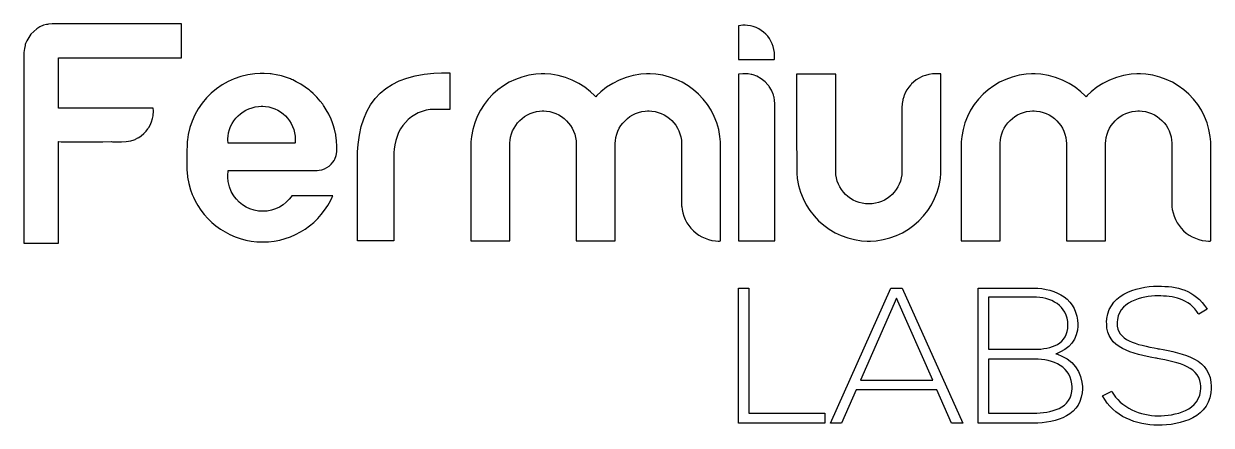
# Model space of a CAD drawing. Extents: x 0 to 139, y 0 to 53.
# Drawn here: x 65.3 to 138.9, y 0 to 24.8 of the extents above; entities that cross this region are included whole.
import ezdxf

# ---------------------------------------------------------------- set-up
doc = ezdxf.new("R2010")
doc.units = 0
doc.layers.get('0').update_dxf_attribs({"linetype": 'CONTINUOUS'})

msp = doc.modelspace()

# ---------------------------------------------------------------- linework, layer by layer
at = {"color": 0}
for points in [[(67.4772, 20.2701), (67.4772, 22.7296), (75.0932, 22.7296), (75.0932, 24.8279), (71.3678, 24.8279), (70.9504, 24.8279), (69.6981, 24.8369), (68.3062, 24.8388), (68.0278, 24.8353), (67.9503, 24.8343), (67.7175, 24.8368), (67.4024, 24.8404), (67.089, 24.8332), (66.8596, 24.814), (66.7842, 24.8019), (66.7244, 24.7924), (66.5485, 24.7443), (66.3269, 24.6511), (66.1218, 24.526), (65.9353, 24.3728), (65.7694, 24.1954), (65.6265, 23.9975), (65.5087, 23.7831), (65.4371, 23.6136), (65.4182, 23.5556), (65.3983, 23.4954), (65.3583, 23.3085), (65.3297, 23.0531), (65.3208, 22.7947), (65.3204, 22.6033), (65.3206, 22.5396), (65.3207, 22.3532), (65.324, 20.816), (65.324, 20.3036), (65.324, 11.2618), (67.4772, 11.2618), (67.4772, 17.5458), (67.4926, 17.5458), (67.6467, 17.5457), (67.6621, 17.5456), (67.7022, 17.5456), (68.1035, 17.5449), (68.1436, 17.5447), (68.1993, 17.5447), (68.7565, 17.5438), (68.8122, 17.5436), (68.8744, 17.5436), (69.4965, 17.5425), (69.5588, 17.5424), (69.6096, 17.5424), (70.1179, 17.5446), (70.1687, 17.5439), (70.2221, 17.5431), (70.7592, 17.5458), (70.8125, 17.545), (70.836, 17.5446), (71.0738, 17.5454), (71.0972, 17.545), (71.1694, 17.5439), (71.3864, 17.5424), (71.6707, 17.5543), (71.9499, 17.5976), (72.1579, 17.6594), (72.2235, 17.6886), (72.2394, 17.6957), (72.3942, 17.775), (72.4092, 17.7839), (72.4561, 17.8113), (72.5906, 17.9046), (72.7569, 18.045), (72.9064, 18.2033), (73.0069, 18.3325), (73.0369, 18.3778), (73.0675, 18.4242), (73.1485, 18.5704), (73.2365, 18.7744), (73.3001, 18.9874), (73.3322, 19.1514), (73.3385, 19.2065), (73.3406, 19.2246), (73.3508, 19.3743), (73.3508, 19.4242), (73.3508, 19.4714), (73.3426, 19.5974), (73.3408, 19.6131), (67.4772, 19.6131), (67.4772, 20.2701)], [(109.961, 24.7486), (109.869, 24.7486), (109.626, 24.7175), (109.596, 24.7115), (109.596, 22.6312), (111.819, 22.6312), (111.822, 22.6511), (111.836, 22.8185), (111.836, 22.8742), (111.836, 22.9221), (111.826, 23.0657), (111.797, 23.2517), (111.751, 23.4313), (111.688, 23.6035), (111.609, 23.7672), (111.516, 23.9218), (111.408, 24.0661), (111.287, 24.1993), (111.154, 24.3203), (111.009, 24.4283), (110.855, 24.5222), (110.691, 24.6013), (110.518, 24.6643), (110.339, 24.7106), (110.152, 24.739), (110.008, 24.7486), (109.961, 24.7486)], [(83.4621, 15.7619), (83.5044, 15.7619), (83.6319, 15.7737), (83.7971, 15.8081), (83.9554, 15.8639), (84.1047, 15.9396), (84.2431, 16.0342), (84.3681, 16.1463), (84.4776, 16.2746), (84.5493, 16.3806), (84.5697, 16.4176), (84.5928, 16.4597), (84.6772, 16.6822), (84.7211, 16.9162), (84.724, 16.964), (84.725, 16.9831), (84.7251, 17.1739), (84.7246, 17.1929), (84.7229, 17.2617), (84.7044, 17.6017), (84.6632, 17.9393), (84.65, 18.0068), (84.6396, 18.061), (84.5756, 18.3288), (84.4964, 18.5924), (84.4783, 18.6443), (84.4517, 18.7208), (84.3611, 18.9465), (84.2232, 19.2396), (84.0651, 19.5225), (83.9344, 19.7275), (83.8879, 19.7936), (83.8417, 19.8592), (83.694, 20.0494), (83.4832, 20.2914), (83.2563, 20.5182), (83.0767, 20.6785), (83.0144, 20.729), (82.9518, 20.78), (82.7571, 20.9239), (82.4869, 21.1004), (82.2051, 21.2578), (81.9874, 21.3635), (81.9132, 21.3951), (81.8374, 21.4278), (81.6047, 21.5146), (81.2886, 21.6114), (80.9664, 21.6856), (80.7217, 21.7268), (80.6396, 21.7365), (80.5932, 21.7421), (80.2086, 21.7699), (80.0804, 21.7699), (79.9682, 21.7699), (79.6315, 21.7485), (79.195, 21.6858), (78.7724, 21.5835), (78.3658, 21.4437), (77.9772, 21.2685), (77.6085, 21.0596), (77.2617, 20.8192), (76.9386, 20.5489), (76.6414, 20.2511), (76.3719, 19.9275), (76.1322, 19.58), (75.924, 19.2108), (75.7494, 18.8217), (75.6106, 18.4147), (75.509, 17.9917), (75.4574, 17.6644), (75.4471, 17.5547), (75.4311, 16.7375), (75.4311, 15.7619), (75.4376, 15.6592), (75.4737, 15.3519), (75.5489, 14.9524), (75.6563, 14.5653), (75.7568, 14.284), (75.7957, 14.1925), (75.8293, 14.1142), (75.9419, 13.8838), (76.1093, 13.5878), (76.2969, 13.3056), (76.5038, 13.0382), (76.7289, 12.7865), (76.9714, 12.5515), (77.2301, 12.3343), (77.5042, 12.1357), (77.7925, 11.9569), (78.0943, 11.7987), (78.4085, 11.6621), (78.7339, 11.5481), (79.0699, 11.4578), (79.4151, 11.3921), (79.7689, 11.3519), (80.0397, 11.3383), (80.1301, 11.3383), (80.2203, 11.3383), (80.491, 11.3519), (80.8444, 11.3921), (81.1897, 11.4578), (81.5254, 11.5481), (81.8507, 11.6621), (82.1647, 11.7987), (82.4664, 11.9569), (82.7547, 12.1357), (83.0287, 12.3343), (83.2874, 12.5515), (83.5297, 12.7865), (83.7549, 13.0382), (83.9618, 13.3056), (84.1493, 13.5878), (84.3167, 13.8838), (84.4293, 14.1142), (84.4629, 14.1925), (81.9251, 14.1925), (81.8889, 14.1387), (81.7674, 13.9858), (81.5863, 13.7998), (81.3839, 13.6365), (81.1625, 13.4981), (80.9242, 13.3868), (80.6711, 13.3046), (80.4057, 13.2537), (80.199, 13.2362), (80.1301, 13.2362), (80.061, 13.2362), (79.8536, 13.2537), (79.5878, 13.3046), (79.3346, 13.3868), (79.0963, 13.4981), (78.875, 13.6365), (78.6729, 13.7998), (78.4921, 13.9858), (78.3708, 14.1387), (78.3349, 14.1925), (78.2911, 14.2575), (78.179, 14.4646), (78.0637, 14.759), (77.9922, 15.0726), (77.9676, 15.3197), (77.9676, 15.4021), (77.9676, 15.4921), (77.9799, 15.6946), (77.9799, 15.7619), (83.4621, 15.7619)], [(86.0038, 16.7624), (86.0072, 16.9151), (86.0383, 17.3732), (86.1131, 17.9444), (86.2279, 18.4761), (86.3828, 18.9682), (86.5776, 19.4207), (86.8124, 19.8338), (87.0872, 20.2074), (87.4018, 20.5414), (87.7564, 20.8361), (88.1508, 21.0915), (88.5851, 21.3075), (89.059, 21.4842), (89.5729, 21.6215), (90.1264, 21.7194), (90.7196, 21.7783), (91.1943, 21.7979), (91.3525, 21.7979), (91.7264, 21.7979), (91.7264, 19.5444), (90.7688, 19.5444), (90.7018, 19.5444), (90.5007, 19.5303), (90.2431, 19.4887), (89.9967, 19.4212), (89.7624, 19.3289), (89.5414, 19.2135), (89.3344, 19.0761), (89.1426, 18.9182), (88.9669, 18.7411), (88.8083, 18.5462), (88.6676, 18.3351), (88.5461, 18.1089), (88.4443, 17.8692), (88.3636, 17.6171), (88.3046, 17.3542), (88.2686, 17.0818), (88.2564, 16.8714), (88.2564, 16.8012), (88.2564, 11.4001), (88.2576, 11.4001), (86.0038, 11.4001), (86.0038, 16.7624)], [(108.492, 17.4278), (108.488, 17.5388), (108.454, 17.871), (108.374, 18.3008), (108.254, 18.7153), (108.097, 19.1121), (107.903, 19.4893), (107.677, 19.8447), (107.419, 20.1762), (107.131, 20.4819), (106.816, 20.7594), (106.476, 21.0067), (106.113, 21.2218), (105.729, 21.4025), (105.326, 21.5467), (104.906, 21.6522), (104.471, 21.7172), (104.135, 21.7393), (104.023, 21.7393), (103.904, 21.7393), (103.546, 21.714), (103.083, 21.64), (102.638, 21.5199), (102.213, 21.356), (101.809, 21.1513), (101.431, 20.9082), (101.079, 20.6293), (100.834, 20.399), (100.757, 20.3172), (100.681, 20.399), (100.435, 20.6293), (100.084, 20.9082), (99.7049, 21.1513), (99.3014, 21.356), (98.8757, 21.5199), (98.4303, 21.64), (97.9678, 21.714), (97.6099, 21.7393), (97.4906, 21.7393), (97.3788, 21.7393), (97.0431, 21.7172), (96.6082, 21.6522), (96.1882, 21.5467), (95.785, 21.4025), (95.4008, 21.2218), (95.0378, 21.0067), (94.6976, 20.7594), (94.3829, 20.4819), (94.0954, 20.1762), (93.8372, 19.8447), (93.6104, 19.4893), (93.4172, 19.1121), (93.2597, 18.7153), (93.1399, 18.3008), (93.0597, 17.871), (93.0256, 17.5388), (93.0215, 17.4278), (93.0183, 17.4278), (93.0183, 11.4001), (95.4363, 11.4001), (95.4363, 17.4264), (95.4372, 17.4782), (95.4504, 17.6333), (95.4843, 17.8342), (95.5372, 18.0278), (95.6079, 18.2135), (95.6954, 18.39), (95.7989, 18.5564), (95.9174, 18.7117), (96.0496, 18.8549), (96.1949, 18.9851), (96.3519, 19.1011), (96.5201, 19.2021), (96.6982, 19.2868), (96.8853, 19.3546), (97.0804, 19.4042), (97.2825, 19.4347), (97.4386, 19.445), (97.4906, 19.445), (97.5431, 19.445), (97.7003, 19.4346), (97.9039, 19.4035), (98.1004, 19.3529), (98.2889, 19.2842), (98.4682, 19.1979), (98.6375, 19.0953), (98.7954, 18.9774), (98.9413, 18.8451), (99.0738, 18.6997), (99.1921, 18.5421), (99.2951, 18.3731), (99.3818, 18.194), (99.4511, 18.0058), (99.5021, 17.8094), (99.5338, 17.606), (99.5447, 17.4489), (99.5449, 17.3965), (99.5478, 17.3965), (99.5478, 11.4001), (101.966, 11.4001), (101.966, 17.3965), (101.967, 17.3965), (101.967, 17.4489), (101.978, 17.606), (102.01, 17.8094), (102.062, 18.0058), (102.131, 18.194), (102.218, 18.3731), (102.321, 18.5421), (102.44, 18.6997), (102.572, 18.8451), (102.718, 18.9774), (102.876, 19.0953), (103.045, 19.1979), (103.225, 19.2842), (103.413, 19.3529), (103.61, 19.4035), (103.813, 19.4346), (103.971, 19.445), (104.023, 19.445), (104.075, 19.445), (104.231, 19.4347), (104.433, 19.4043), (104.628, 19.3547), (104.815, 19.2871), (104.993, 19.2025), (105.162, 19.1017), (105.319, 18.9858), (105.464, 18.8558), (105.596, 18.7128), (105.715, 18.5575), (105.818, 18.3913), (105.906, 18.2147), (105.976, 18.0293), (106.029, 17.8356), (106.063, 17.6347), (106.077, 17.4796), (106.078, 17.4278), (106.077, 17.4278), (106.077, 13.5801), (106.08, 13.5236), (106.102, 13.3546), (106.149, 13.1361), (106.215, 12.9256), (106.3, 12.7242), (106.403, 12.533), (106.522, 12.3529), (106.657, 12.1851), (106.807, 12.0305), (106.971, 11.8902), (107.146, 11.7653), (107.334, 11.6566), (107.532, 11.5655), (107.739, 11.4928), (107.955, 11.4395), (108.178, 11.4068), (108.35, 11.3957), (108.408, 11.3957), (108.429, 11.3957), (108.487, 11.3996), (108.494, 11.4001), (108.494, 17.4278), (108.492, 17.4278)], [(111.847, 19.8628), (111.846, 19.9029), (111.832, 20.1028), (111.801, 20.3006), (111.792, 20.3396), (111.789, 20.3479), (111.766, 20.4294), (111.764, 20.4375), (111.748, 20.4883), (111.641, 20.7325), (111.503, 20.9601), (111.471, 21.0025), (111.422, 21.066), (111.257, 21.2396), (111.007, 21.4371), (110.728, 21.5903), (110.504, 21.6751), (110.427, 21.6944), (110.389, 21.7039), (110.198, 21.7371), (110.023, 21.7514), (109.965, 21.7514), (109.872, 21.7514), (109.626, 21.7218), (109.596, 21.7162), (109.596, 11.4001), (111.844, 11.4001), (111.844, 18.4833), (111.844, 18.7208), (111.845, 19.3539), (111.845, 19.4331), (111.845, 19.4686), (111.848, 19.8269), (111.847, 19.8628)], [(121.83, 21.7514), (121.775, 21.7514), (121.611, 21.74), (121.395, 21.7061), (121.184, 21.6501), (121.029, 21.5943), (120.979, 21.5722), (120.931, 21.5508), (120.79, 21.4764), (120.611, 21.3621), (120.445, 21.2304), (120.328, 21.1214), (120.292, 21.0826), (120.256, 21.0438), (120.155, 20.9199), (120.035, 20.744), (119.933, 20.5572), (119.869, 20.4108), (119.851, 20.3608), (119.839, 20.3265), (119.788, 20.1517), (119.752, 19.9732), (119.747, 19.9369), (119.741, 19.8903), (119.727, 19.6547), (119.726, 19.4185), (119.727, 19.3714), (119.727, 19.3131), (119.728, 18.8311), (119.728, 18.6704), (119.728, 15.8971), (119.728, 15.85), (119.728, 15.7242), (119.728, 15.7085), (119.727, 15.6568), (119.714, 15.5017), (119.68, 15.3008), (119.627, 15.1072), (119.557, 14.9217), (119.469, 14.7453), (119.366, 14.579), (119.247, 14.4238), (119.115, 14.2807), (118.97, 14.1507), (118.813, 14.0347), (118.644, 13.9339), (118.466, 13.8492), (118.279, 13.7815), (118.084, 13.732), (117.882, 13.7016), (117.726, 13.6911), (117.674, 13.6911), (117.622, 13.6911), (117.467, 13.7016), (117.265, 13.732), (117.07, 13.7815), (116.883, 13.8492), (116.705, 13.9339), (116.537, 14.0347), (116.38, 14.1507), (116.234, 14.2807), (116.102, 14.4238), (115.984, 14.579), (115.88, 14.7453), (115.793, 14.9217), (115.722, 15.1072), (115.669, 15.3008), (115.635, 15.5017), (115.622, 15.6568), (115.621, 15.7085), (115.621, 21.7251), (113.204, 21.7251), (113.204, 21.7251), (113.204, 21.7079), (113.204, 21.6576), (113.204, 21.5765), (113.204, 21.4667), (113.204, 21.3304), (113.204, 21.17), (113.204, 20.9875), (113.204, 20.7851), (113.204, 20.5651), (113.204, 20.3297), (113.204, 20.0811), (113.204, 19.8215), (113.204, 19.5531), (113.204, 19.2781), (113.204, 18.9985), (113.204, 18.7168), (113.204, 18.4351), (113.204, 18.1557), (113.204, 17.8807), (113.204, 17.6122), (113.204, 17.3526), (113.204, 17.1039), (113.205, 16.8686), (113.205, 16.6486), (113.205, 16.4463), (113.205, 16.2637), (113.205, 16.1032), (113.205, 15.9671), (113.205, 15.8572), (113.206, 15.7761), (113.206, 15.7257), (113.206, 15.7085), (113.206, 15.7085), (113.21, 15.5975), (113.244, 15.2653), (113.324, 14.8354), (113.444, 14.421), (113.602, 14.024), (113.795, 13.6469), (114.021, 13.2914), (114.279, 12.9599), (114.567, 12.6543), (114.882, 12.3768), (115.222, 12.1294), (115.585, 11.9144), (115.969, 11.7337), (116.372, 11.5895), (116.792, 11.4839), (117.227, 11.419), (117.563, 11.3969), (117.674, 11.3969), (117.786, 11.3969), (118.122, 11.419), (118.557, 11.4839), (118.977, 11.5895), (119.38, 11.7337), (119.764, 11.9144), (120.127, 12.1294), (120.467, 12.3768), (120.782, 12.6543), (121.07, 12.9599), (121.328, 13.2914), (121.555, 13.6469), (121.748, 14.024), (121.906, 14.421), (122.027, 14.8354), (122.107, 15.2653), (122.141, 15.5975), (122.146, 15.7085), (122.146, 21.7514), (121.83, 21.7514)], [(138.865, 17.4278), (138.861, 17.5388), (138.827, 17.871), (138.747, 18.3008), (138.627, 18.7153), (138.469, 19.1121), (138.276, 19.4893), (138.049, 19.8447), (137.791, 20.1762), (137.504, 20.4819), (137.189, 20.7594), (136.849, 21.0067), (136.486, 21.2218), (136.102, 21.4025), (135.698, 21.5467), (135.278, 21.6522), (134.843, 21.7172), (134.508, 21.7393), (134.396, 21.7393), (134.277, 21.7393), (133.918, 21.714), (133.456, 21.64), (133.011, 21.5199), (132.585, 21.356), (132.182, 21.1513), (131.803, 20.9082), (131.452, 20.6293), (131.206, 20.399), (131.13, 20.3172), (131.054, 20.399), (130.808, 20.6293), (130.456, 20.9082), (130.077, 21.1513), (129.674, 21.356), (129.248, 21.5199), (128.802, 21.64), (128.34, 21.714), (127.982, 21.7393), (127.862, 21.7393), (127.75, 21.7393), (127.415, 21.7172), (126.98, 21.6522), (126.56, 21.5467), (126.157, 21.4025), (125.773, 21.2218), (125.41, 21.0067), (125.07, 20.7594), (124.755, 20.4819), (124.468, 20.1762), (124.209, 19.8447), (123.983, 19.4893), (123.79, 19.1121), (123.632, 18.7153), (123.512, 18.3008), (123.432, 17.871), (123.398, 17.5388), (123.394, 17.4278), (123.391, 17.4278), (123.391, 11.4001), (125.809, 11.4001), (125.809, 17.4264), (125.81, 17.4782), (125.823, 17.6333), (125.857, 17.8342), (125.91, 18.0278), (125.98, 18.2135), (126.068, 18.39), (126.171, 18.5564), (126.29, 18.7117), (126.422, 18.8549), (126.567, 18.9851), (126.724, 19.1011), (126.892, 19.2021), (127.07, 19.2868), (127.257, 19.3546), (127.452, 19.4042), (127.654, 19.4347), (127.81, 19.445), (127.862, 19.445), (127.915, 19.445), (128.072, 19.4346), (128.276, 19.4035), (128.472, 19.3529), (128.661, 19.2842), (128.84, 19.1979), (129.01, 19.0953), (129.168, 18.9774), (129.314, 18.8451), (129.446, 18.6997), (129.564, 18.5421), (129.667, 18.3731), (129.754, 18.194), (129.823, 18.0058), (129.874, 17.8094), (129.906, 17.606), (129.917, 17.4489), (129.917, 17.3965), (129.92, 17.3965), (129.92, 11.4001), (132.338, 11.4001), (132.338, 17.3965), (132.34, 17.3965), (132.34, 17.4489), (132.351, 17.606), (132.383, 17.8094), (132.434, 18.0058), (132.504, 18.194), (132.591, 18.3731), (132.694, 18.5421), (132.812, 18.6997), (132.945, 18.8451), (133.091, 18.9774), (133.249, 19.0953), (133.418, 19.1979), (133.597, 19.2842), (133.786, 19.3529), (133.982, 19.4035), (134.186, 19.4346), (134.343, 19.445), (134.396, 19.445), (134.448, 19.445), (134.604, 19.4347), (134.806, 19.4043), (135.001, 19.3547), (135.188, 19.2871), (135.366, 19.2025), (135.534, 19.1017), (135.691, 18.9858), (135.836, 18.8558), (135.969, 18.7128), (136.087, 18.5575), (136.191, 18.3913), (136.278, 18.2147), (136.349, 18.0293), (136.402, 17.8356), (136.436, 17.6347), (136.449, 17.4796), (136.45, 17.4278), (136.449, 17.4278), (136.449, 13.5801), (136.453, 13.5236), (136.475, 13.3546), (136.521, 13.1361), (136.587, 12.9256), (136.673, 12.7242), (136.775, 12.533), (136.895, 12.3529), (137.03, 12.1851), (137.18, 12.0305), (137.343, 11.8902), (137.519, 11.7653), (137.706, 11.6566), (137.904, 11.5655), (138.111, 11.4928), (138.327, 11.4395), (138.551, 11.4068), (138.723, 11.3957), (138.78, 11.3957), (138.802, 11.3957), (138.86, 11.3996), (138.867, 11.4001), (138.867, 17.4278), (138.865, 17.4278)], [(80.0817, 19.7399), (80.1342, 19.7399), (80.2919, 19.7292), (80.4961, 19.6981), (80.6932, 19.6474), (80.8821, 19.5782), (81.0619, 19.4915), (81.2314, 19.3885), (81.3897, 19.2701), (81.5357, 19.1374), (81.6685, 18.9914), (81.7868, 18.8331), (81.8897, 18.6635), (81.9764, 18.4837), (82.0454, 18.2949), (82.0961, 18.0978), (82.1272, 17.8937), (82.1379, 17.7361), (82.1379, 17.6836), (82.1379, 17.6268), (82.1253, 17.4753), (82.1229, 17.4564), (77.9811, 17.4564), (77.9792, 17.4753), (77.9676, 17.6315), (77.9676, 17.6836), (77.9676, 17.7361), (77.9789, 17.8937), (78.0119, 18.0978), (78.0654, 18.2949), (78.1382, 18.4837), (78.2292, 18.6635), (78.3371, 18.8331), (78.4606, 18.9914), (78.5986, 19.1374), (78.75, 19.2701), (78.9135, 19.3885), (79.0879, 19.4915), (79.2721, 19.5782), (79.4647, 19.6474), (79.6647, 19.6981), (79.8707, 19.7292), (80.0289, 19.7399), (80.0817, 19.7399)], [(110.24, 8.48264), (110.24, 0.74072), (114.941, 0.74072), (114.941, 0.13146), (109.596, 0.13146), (109.596, 8.48264), (110.24, 8.48264)], [(122.804, 0.13146), (121.886, 2.18317), (116.899, 2.18317), (115.992, 0.13146), (115.3, 0.13146), (119.046, 8.48264), (119.75, 8.48264), (123.497, 0.13146), (122.804, 0.13146)], [(130.619, 6.20437), (130.619, 6.12619), (130.595, 5.89154), (130.524, 5.59924), (130.409, 5.32986), (130.252, 5.08599), (130.057, 4.87017), (129.824, 4.68479), (129.558, 4.53244), (129.336, 4.43946), (129.259, 4.41553), (129.355, 4.38954), (129.632, 4.28228), (129.96, 4.10183), (130.242, 3.87924), (130.477, 3.61974), (130.662, 3.3284), (130.796, 3.01047), (130.878, 2.67106), (130.906, 2.40424), (130.906, 2.31526), (130.906, 2.23833), (130.888, 2.00754), (130.834, 1.72797), (130.749, 1.47553), (130.634, 1.24897), (130.491, 1.0472), (130.325, 0.86903), (130.136, 0.71327), (129.928, 0.57883), (129.703, 0.46457), (129.464, 0.36925), (129.213, 0.29178), (128.953, 0.23101), (128.687, 0.18571), (128.417, 0.15484), (128.146, 0.13715), (127.943, 0.13146), (127.876, 0.13146), (124.452, 0.13146), (124.452, 8.48264), (127.876, 8.48264), (127.942, 8.48264), (128.139, 8.4745), (128.398, 8.44987), (128.652, 8.40836), (128.899, 8.34983), (129.136, 8.27387), (129.363, 8.18018), (129.577, 8.06853), (129.776, 7.93853), (129.958, 7.78999), (130.123, 7.62256), (130.267, 7.43587), (130.388, 7.22976), (130.487, 7.00385), (130.559, 6.75786), (130.604, 6.49149), (130.619, 6.27615), (130.619, 6.20437)], [(138.113, 6.87175), (138.086, 6.91639), (137.995, 7.04568), (137.869, 7.20101), (137.735, 7.33882), (137.594, 7.46018), (137.447, 7.56608), (137.294, 7.65756), (137.137, 7.73563), (136.974, 7.80132), (136.808, 7.85568), (136.638, 7.89974), (136.466, 7.93451), (136.291, 7.9611), (136.115, 7.98042), (135.938, 7.9936), (135.76, 8.00157), (135.627, 8.00493), (135.583, 8.00543), (135.536, 8.00543), (135.394, 8.00114), (135.194, 7.98747), (134.987, 7.96365), (134.776, 7.92871), (134.563, 7.88178), (134.353, 7.82189), (134.149, 7.74815), (133.952, 7.65972), (133.767, 7.55556), (133.597, 7.4349), (133.444, 7.29665), (133.312, 7.14008), (133.204, 6.96419), (133.123, 6.76812), (133.072, 6.55089), (133.054, 6.37142), (133.054, 6.31158), (133.054, 6.26411), (133.067, 6.12164), (133.106, 5.94954), (133.169, 5.79406), (133.255, 5.65403), (133.363, 5.52826), (133.491, 5.41547), (133.638, 5.31446), (133.803, 5.22407), (133.985, 5.14307), (134.181, 5.07026), (134.392, 5.00435), (134.615, 4.94422), (134.849, 4.88867), (135.094, 4.83643), (135.347, 4.78629), (135.543, 4.74918), (135.608, 4.73703), (135.683, 4.7225), (135.91, 4.67871), (136.211, 4.61865), (136.509, 4.55464), (136.8, 4.48443), (137.083, 4.40582), (137.354, 4.31646), (137.611, 4.21414), (137.852, 4.09663), (138.075, 3.96164), (138.275, 3.80697), (138.452, 3.63032), (138.603, 3.42947), (138.724, 3.20215), (138.814, 2.94613), (138.87, 2.65913), (138.889, 2.41894), (138.889, 2.33886), (138.888, 2.25461), (138.865, 2.00185), (138.801, 1.69694), (138.699, 1.42275), (138.564, 1.17784), (138.398, 0.96078), (138.206, 0.77007), (137.991, 0.60438), (137.755, 0.46224), (137.504, 0.34218), (137.24, 0.24279), (136.966, 0.16265), (136.687, 0.10026), (136.406, 0.05425), (136.126, 0.02317), (135.85, 0.00559), (135.65, 0), (135.583, 0), (135.522, 0), (135.338, 0.00635), (135.09, 0.02561), (134.84, 0.058), (134.591, 0.1039), (134.343, 0.16357), (134.099, 0.2373), (133.859, 0.32541), (133.626, 0.42822), (133.4, 0.54595), (133.183, 0.67893), (132.977, 0.82747), (132.783, 0.99186), (132.603, 1.17242), (132.438, 1.36936), (132.29, 1.58306), (132.189, 1.75472), (132.159, 1.81381), (132.733, 2.10026), (132.757, 2.053), (132.838, 1.91601), (132.961, 1.74371), (133.098, 1.5835), (133.25, 1.43522), (133.414, 1.29894), (133.589, 1.17459), (133.774, 1.06218), (133.965, 0.9617), (134.163, 0.8731), (134.366, 0.79639), (134.571, 0.73155), (134.777, 0.67849), (134.983, 0.63731), (135.187, 0.60791), (135.388, 0.59028), (135.534, 0.58436), (135.583, 0.58436), (135.633, 0.58436), (135.782, 0.588), (135.992, 0.59961), (136.21, 0.62066), (136.432, 0.6524), (136.656, 0.69613), (136.877, 0.75326), (137.092, 0.82509), (137.299, 0.91292), (137.494, 1.01807), (137.673, 1.14187), (137.834, 1.2857), (137.973, 1.45085), (138.087, 1.63857), (138.173, 1.85032), (138.226, 2.08735), (138.245, 2.2851), (138.245, 2.35097), (138.245, 2.40685), (138.231, 2.5746), (138.187, 2.77669), (138.113, 2.95865), (138.014, 3.12196), (137.89, 3.26801), (137.744, 3.39822), (137.577, 3.51394), (137.392, 3.61669), (137.191, 3.70779), (136.975, 3.78874), (136.748, 3.86083), (136.51, 3.92562), (136.264, 3.98443), (136.013, 4.03874), (135.757, 4.08985), (135.564, 4.12706), (135.5, 4.13926), (135.428, 4.15332), (135.213, 4.19581), (134.928, 4.25435), (134.648, 4.31668), (134.373, 4.38465), (134.107, 4.46001), (133.851, 4.54454), (133.609, 4.64003), (133.383, 4.74832), (133.174, 4.8711), (132.986, 5.01019), (132.82, 5.16749), (132.679, 5.34462), (132.565, 5.54346), (132.481, 5.76579), (132.429, 6.01335), (132.411, 6.21935), (132.411, 6.28797), (132.409, 6.36714), (132.426, 6.60499), (132.481, 6.89442), (132.573, 7.15728), (132.699, 7.39453), (132.855, 7.60721), (133.038, 7.79617), (133.243, 7.96251), (133.469, 8.10721), (133.712, 8.23118), (133.967, 8.33544), (134.233, 8.42096), (134.504, 8.48872), (134.778, 8.53976), (135.052, 8.57497), (135.321, 8.59538), (135.518, 8.60194), (135.583, 8.60194), (135.639, 8.60194), (135.805, 8.59956), (136.023, 8.59142), (136.238, 8.57633), (136.448, 8.55306), (136.655, 8.52035), (136.857, 8.477), (137.055, 8.42171), (137.249, 8.35325), (137.439, 8.2704), (137.624, 8.17188), (137.805, 8.05643), (137.981, 7.9229), (138.153, 7.76997), (138.319, 7.5964), (138.481, 7.40099), (138.6, 7.23828), (138.638, 7.1824), (138.113, 6.87175)], [(121.636, 2.78039), (119.391, 7.86247), (117.149, 2.78039), (121.636, 2.78039)], [(125.095, 4.70068), (127.959, 4.70068), (128.006, 4.70068), (128.147, 4.70449), (128.335, 4.71636), (128.52, 4.73719), (128.702, 4.76779), (128.879, 4.80903), (129.049, 4.86176), (129.21, 4.92676), (129.361, 5.00493), (129.5, 5.09711), (129.626, 5.2041), (129.737, 5.32671), (129.831, 5.46588), (129.907, 5.6224), (129.964, 5.7971), (129.999, 5.99083), (130.011, 6.15099), (130.011, 6.20437), (130.011, 6.25939), (129.998, 6.42443), (129.962, 6.62819), (129.903, 6.81603), (129.823, 6.98817), (129.725, 7.14492), (129.609, 7.28657), (129.478, 7.41342), (129.333, 7.52567), (129.176, 7.62364), (129.008, 7.70768), (128.832, 7.778), (128.648, 7.8349), (128.459, 7.87864), (128.266, 7.90956), (128.071, 7.9279), (127.925, 7.93392), (127.876, 7.93392), (125.095, 7.93392), (125.095, 4.70068)], [(125.095, 0.75217), (127.876, 0.75217), (127.926, 0.75217), (128.076, 0.75532), (128.28, 0.76557), (128.487, 0.78407), (128.694, 0.81207), (128.897, 0.85075), (129.096, 0.90137), (129.288, 0.96506), (129.469, 1.04302), (129.638, 1.13656), (129.792, 1.2468), (129.93, 1.37495), (130.048, 1.52225), (130.143, 1.68989), (130.215, 1.87901), (130.259, 2.09093), (130.275, 2.26779), (130.275, 2.32671), (130.274, 2.38531), (130.259, 2.56093), (130.217, 2.7761), (130.152, 2.97271), (130.065, 3.15136), (129.958, 3.31261), (129.832, 3.45697), (129.689, 3.58501), (129.532, 3.69721), (129.362, 3.79422), (129.181, 3.87651), (128.99, 3.94467), (128.792, 3.99918), (128.588, 4.04064), (128.38, 4.06961), (128.169, 4.08653), (128.011, 4.09207), (127.959, 4.09207), (125.095, 4.09207), (125.095, 0.75217)]]:
    msp.add_lwpolyline(points, close=True, dxfattribs=at)

doc.saveas('drawing.dxf')
